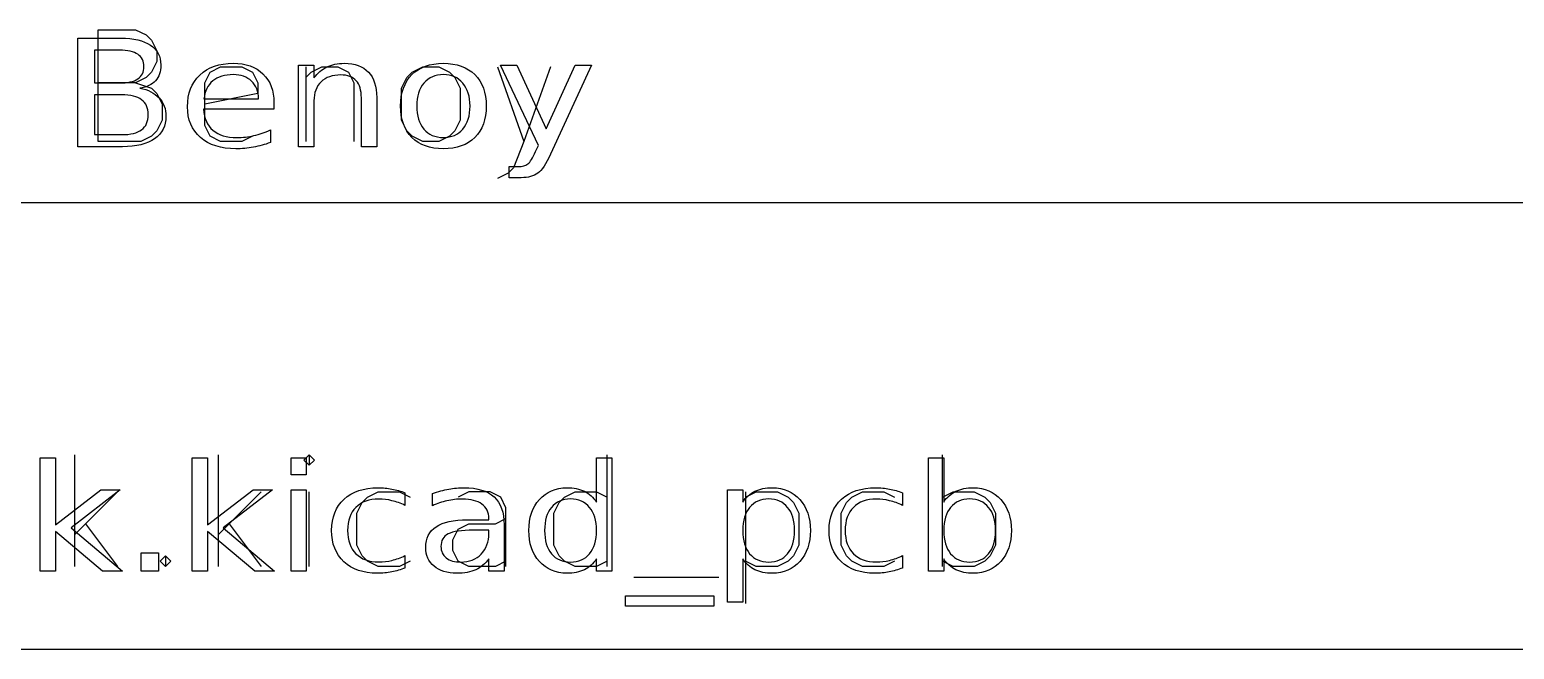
# Model space of a CAD drawing. Header units: millimetres. Extents: x 10 to 287, y 10 to 200.
# Drawn here: x 194.78 to 214.71, y 22.5 to 30.82 of the extents above; entities that cross this region are included whole.
import ezdxf

# ---------------------------------------------------------------- set-up
doc = ezdxf.new("R2010")
doc.units = ezdxf.units.MM
doc.layers.get('0').update_dxf_attribs({"linetype": 'CONTINUOUS'})

msp = doc.modelspace()

# ---------------------------------------------------------------- linework, layer by layer
at = {"color": 7}
for points in [[(196.02387, 29.24999), (195.42449, 29.24999), (195.42455, 30.70792)], [(195.42455, 30.70792), (196.00157, 30.70792)], [(196.1996, 30.1074), (196.4139, 30.036), (196.4853, 29.9645), (196.5567, 29.8217), (196.5567, 29.6074), (196.4853, 29.4645), (196.4139, 29.3931), (196.271, 29.3217), (195.6996, 29.3217), (195.6996, 30.8217), (196.1996, 30.8217), (196.3424, 30.7502), (196.4139, 30.6788), (196.4853, 30.536), (196.4853, 30.3931), (196.4139, 30.2502), (196.3424, 30.1788), (196.1996, 30.1074), (195.6996, 30.1074)], [(195.65043, 30.54581), (195.65043, 30.10635), (195.98479, 30.10635)], [(195.98479, 30.54581), (195.65043, 30.54581)], [(197.771, 29.3931), (197.6281, 29.3217), (197.3424, 29.3217), (197.1996, 29.3931), (197.1281, 29.536), (197.1281, 30.1074), (197.1996, 30.2502), (197.3424, 30.3217), (197.6281, 30.3217), (197.771, 30.2502), (197.8424, 30.1074), (197.8424, 29.9645), (197.1281, 29.8217)], [(198.59479, 29.86794), (198.59479, 29.24978), (198.38791, 29.24978), (198.38791, 30.34353), (198.59479, 30.34353), (198.59479, 30.17361)], [(198.4853, 30.3217), (198.4853, 29.3217)], [(198.4853, 30.1788), (198.5567, 30.2502), (198.6996, 30.3217), (198.9139, 30.3217), (199.0567, 30.2502), (199.1281, 30.1074), (199.1281, 29.3217)], [(201.0567, 30.3217), (201.4139, 29.3217)], [(201.771, 30.3217), (201.4139, 29.3217), (201.271, 28.9645), (201.1996, 28.8931), (201.0567, 28.8217)], [(201.57046, 29.1854), (201.60736, 29.2674), (201.10079, 30.34357), (201.31885, 30.34357), (201.71024, 29.4881), (202.10163, 30.34357), (202.31968, 30.34357), (201.7695, 29.14829)], [(195.65043, 29.9462), (195.65043, 29.41202), (196.01275, 29.41202)], [(196.01275, 29.94614), (195.65043, 29.9462)], [(197.11865, 29.89339), (197.85227, 29.8944)], [(199.43683, 29.91), (199.43683, 29.24985), (199.23107, 29.24985), (199.23107, 29.90414)], [(198.05803, 29.8417), (198.05803, 29.7538), (197.11199, 29.7538)], [(198.00994, 29.4755), (198.00994, 29.30558)], [(201.37812, 28.8338), (201.21373, 28.8338), (201.21373, 28.98419), (201.33451, 28.98419)], [(177.0022, 28.5), (285.0022, 28.5)], [(195.3866, 23.6139), (195.3866, 25.1139)], [(197.3152, 23.6139), (197.3152, 25.1139)], [(198.5295, 25.1139), (198.458, 25.0424), (198.5295, 24.971), (198.6009, 25.0424), (198.5295, 25.1139), (198.5295, 24.971)], [(202.5295, 23.6139), (202.5295, 25.1139)], [(207.0295, 23.6139), (207.0295, 25.1139)], [(202.38755, 24.4777), (202.38755, 25.06949), (202.59215, 25.06949), (202.59215, 23.54996), (202.38755, 23.54996), (202.38755, 23.71402)], [(207.04778, 23.71409), (207.04778, 23.55003), (206.84207, 23.55003), (206.84207, 25.06956), (207.04778, 25.06956), (207.04778, 24.4777)], [(195.958, 24.6139), (195.3866, 24.0424)], [(197.8866, 24.6139), (197.3152, 24.0424)], [(198.5295, 23.6139), (198.5295, 24.6139)], [(199.8866, 23.6853), (199.7437, 23.6139), (199.458, 23.6139), (199.3152, 23.6853), (199.2437, 23.7567), (199.1723, 23.8996), (199.1723, 24.3282), (199.2437, 24.471), (199.3152, 24.5424), (199.458, 24.6139), (199.7437, 24.6139), (199.8866, 24.5424)], [(199.81669, 24.60173), (199.81669, 24.43376)], [(200.18587, 24.42778), (200.18587, 24.5938)], [(201.1723, 23.6139), (201.1723, 24.3996), (201.1009, 24.5424), (200.958, 24.6139), (200.6723, 24.6139), (200.5295, 24.5424)], [(202.5295, 23.6853), (202.3866, 23.6139), (202.1009, 23.6139), (201.958, 23.6853), (201.8866, 23.7567), (201.8152, 23.8996), (201.8152, 24.3282), (201.8866, 24.471), (201.958, 24.5424), (202.1009, 24.6139), (202.3866, 24.6139), (202.5295, 24.5424)], [(204.35016, 23.71402), (204.35016, 23.13395), (204.14445, 23.13395), (204.14445, 24.64371), (204.35016, 24.64371), (204.35016, 24.4777)], [(204.3866, 24.6139), (204.3866, 23.1139)], [(204.3866, 24.5424), (204.5295, 24.6139), (204.8152, 24.6139), (204.958, 24.5424), (205.0295, 24.471), (205.1009, 24.3282), (205.1009, 23.8996), (205.0295, 23.7567), (204.958, 23.6853), (204.8152, 23.6139), (204.5295, 23.6139), (204.3866, 23.6853)], [(206.3866, 23.6853), (206.2437, 23.6139), (205.958, 23.6139), (205.8152, 23.6853), (205.7437, 23.7567), (205.6723, 23.8996), (205.6723, 24.3282), (205.7437, 24.471), (205.8152, 24.5424), (205.958, 24.6139), (206.2437, 24.6139), (206.3866, 24.5424)], [(206.49403, 24.60172), (206.49403, 24.43375)], [(207.0295, 24.5424), (207.1723, 24.6139), (207.458, 24.6139), (207.6009, 24.5424), (207.6723, 24.471), (207.7437, 24.3282), (207.7437, 23.8996), (207.6723, 23.7567), (207.6009, 23.6853), (207.458, 23.6139), (207.1723, 23.6139), (207.0295, 23.6853)], [(195.5295, 24.1853), (195.958, 23.6139)], [(197.458, 24.1853), (197.8866, 23.6139)], [(201.1723, 23.6853), (201.0295, 23.6139), (200.6723, 23.6139), (200.5295, 23.6853), (200.458, 23.8282), (200.458, 23.971), (200.5295, 24.1139), (200.6723, 24.1853), (201.0295, 24.1853), (201.1723, 24.2567)], [(200.65511, 24.24027), (200.942, 24.24027), (200.942, 24.25787)], [(201.1466, 24.17398), (201.1466, 23.54996), (200.942, 23.54996), (200.942, 23.71598)], [(201.14661, 24.1738), (201.1466, 24.17398)], [(200.94206, 24.05972), (200.94206, 24.09972), (200.73851, 24.09978)], [(196.6009, 23.7567), (196.6723, 23.6853), (196.6009, 23.6139), (196.5295, 23.6853), (196.6009, 23.7567), (196.6009, 23.6139)], [(199.81669, 23.75801), (199.81669, 23.59199)], [(206.49403, 23.758), (206.49403, 23.59198)], [(202.8866, 23.471), (204.0295, 23.471)], [(177.0022, 22.5), (285.0022, 22.5)]]:
    msp.add_lwpolyline(points, dxfattribs=at)
for points in [[(200.0567, 29.3217), (199.9139, 29.3931), (199.8424, 29.4645), (199.771, 29.6074), (199.771, 30.036), (199.8424, 30.1788), (199.9139, 30.2502), (200.0567, 30.3217), (200.271, 30.3217), (200.4139, 30.2502), (200.4853, 30.1788), (200.5567, 30.036), (200.5567, 29.6074), (200.4853, 29.4645), (200.4139, 29.3931), (200.271, 29.3217)], [(200.33255, 30.36997)], [(200.33257, 30.21762)], [(199.43683, 29.9099)], [(198.05803, 29.84169)], [(194.91849, 25.0695), (195.1242, 25.0695), (195.1242, 24.17204), (195.73467, 24.64372), (195.99598, 24.64372), (195.33548, 24.132), (196.02378, 23.54997), (195.75691, 23.54997), (195.1242, 24.08415), (195.1242, 23.54997), (194.91849, 23.54997)], [(196.96117, 25.0695), (197.16688, 25.0695), (197.16688, 24.17204), (197.77735, 24.64372), (198.03866, 24.64372), (197.37815, 24.132), (198.06646, 23.54997), (197.79959, 23.54997), (197.16688, 24.08415), (197.16688, 23.54997), (196.96117, 23.54997)], [(198.28774, 25.0695), (198.49234, 25.0695), (198.49234, 24.84196), (198.28774, 24.84196)], [(198.28774, 24.64372), (198.49234, 24.64372), (198.49234, 23.54997), (198.28774, 23.54997)], [(199.81669, 24.60173)], [(206.49403, 24.60172)], [(202.38755, 24.47763)], [(201.69035, 24.09586)], [(205.04625, 24.09586)], [(207.74387, 24.09586)], [(196.27397, 23.79802), (196.5086, 23.79802), (196.5086, 23.54997), (196.27397, 23.54997)], [(204.35016, 23.71409)], [(203.95986, 23.21793), (203.95986, 23.07828), (202.77673, 23.07828), (202.77673, 23.21793)]]:
    msp.add_lwpolyline(points, close=True, dxfattribs=at)
for points in [[(196.00157, 30.70792), (196.173777, 30.70792), (196.306473, 30.676687), (196.39966, 30.61422)], [(196.23081, 30.49111), (196.177143, 30.527577), (196.095137, 30.54581), (195.98479, 30.54581)], [(196.31241, 30.32607), (196.31241, 30.399637), (196.28521, 30.45465), (196.23081, 30.49111)], [(196.39966, 30.61422), (196.492847, 30.551753), (196.53944, 30.462883), (196.53944, 30.34761)], [(196.23081, 30.16005), (196.28521, 30.196517), (196.31241, 30.251857), (196.31241, 30.32607)], [(196.53944, 30.34761), (196.53944, 30.258423), (196.515573, 30.18746), (196.46784, 30.13472)], [(197.06279, 30.21181), (197.173863, 30.317283), (197.323333, 30.37002), (197.5112, 30.37002)], [(197.5112, 30.37002), (197.679687, 30.37002), (197.81276, 30.322493), (197.91042, 30.22744)], [(198.59479, 30.17361), (198.64399, 30.239343), (198.701767, 30.288497), (198.76812, 30.32107)], [(198.76812, 30.32107), (198.835213, 30.353603), (198.912373, 30.36987), (198.9996, 30.36987)], [(198.9996, 30.36987), (199.14348, 30.36987), (199.252323, 30.330807), (199.32613, 30.25268)], [(199.90985, 30.21762), (200.011983, 30.319187), (200.152883, 30.36997), (200.33255, 30.36997)], [(200.33255, 30.36997), (200.51147, 30.36997), (200.651997, 30.319187), (200.75413, 30.21762)], [(195.98479, 30.10635), (196.095123, 30.10635), (196.17713, 30.12425), (196.23081, 30.16005)], [(196.46784, 30.13472), (196.420107, 30.081987), (196.350027, 30.04912), (196.2576, 30.03612)], [(196.89728, 29.78603), (196.89728, 29.96507), (196.95245, 30.106997), (197.06279, 30.21181)], [(197.23718, 30.13265), (197.168593, 30.075983), (197.129083, 29.99623), (197.11865, 29.89339)], [(197.51339, 30.21765), (197.398583, 30.21765), (197.306513, 30.189317), (197.23718, 30.13265)], [(197.75717, 30.12975), (197.696037, 30.18835), (197.614777, 30.21765), (197.51339, 30.21765)], [(197.85227, 29.8944), (197.850937, 29.992707), (197.819237, 30.071157), (197.75717, 30.12975)], [(197.91042, 30.22744), (198.008827, 30.13304), (198.05803, 30.004457), (198.05803, 29.84169)], [(198.69099, 30.12087), (198.626857, 30.059003), (198.59479, 29.974693), (198.59479, 29.86794)], [(198.95378, 30.21367), (198.8427, 30.21367), (198.755103, 30.182737), (198.69099, 30.12087)], [(199.16177, 30.13657), (199.11557, 30.18797), (199.04624, 30.21367), (198.95378, 30.21367)], [(199.23107, 29.90414), (199.23107, 30.00766), (199.20797, 30.085137), (199.16177, 30.13657)], [(199.32613, 30.25268), (199.39993, 30.175207), (199.43683, 30.060947), (199.43683, 29.9099)], [(199.75777, 29.79575), (199.75777, 29.975437), (199.808463, 30.11606), (199.90985, 30.21762)], [(200.07088, 30.10434), (200.006747, 30.029473), (199.97468, 29.92661), (199.97468, 29.79575)], [(200.33255, 30.21762), (200.222217, 30.21762), (200.134993, 30.17986), (200.07088, 30.10434)], [(200.59312, 30.10336), (200.528987, 30.179533), (200.442137, 30.21762), (200.33257, 30.21762)], [(200.68932, 29.79575), (200.68932, 29.925303), (200.657253, 30.02784), (200.59312, 30.10336)], [(200.75413, 30.21762), (200.856263, 30.11606), (200.90733, 29.975437), (200.90733, 29.79575)], [(196.28225, 29.88074), (196.224117, 29.92434), (196.134283, 29.94614), (196.01275, 29.94614)], [(196.2576, 30.03612), (196.36868, 30.01532), (196.454787, 29.9717), (196.51592, 29.90526)], [(196.51592, 29.90526), (196.577787, 29.839527), (196.60872, 29.75717), (196.60872, 29.65819)], [(196.37055, 29.67957), (196.37055, 29.77071), (196.341117, 29.837767), (196.28225, 29.88074)], [(197.07173, 29.37392), (196.95543, 29.475487), (196.89728, 29.612857), (196.89728, 29.78603)], [(197.11199, 29.7538), (197.120923, 29.630107), (197.163417, 29.535707), (197.23947, 29.4706)], [(199.90985, 29.37387), (199.808463, 29.476083), (199.75777, 29.61671), (199.75777, 29.79575)], [(199.97468, 29.79575), (199.97468, 29.66489), (200.00638, 29.5617), (200.06978, 29.48618)], [(200.59312, 29.48715), (200.657253, 29.56267), (200.68932, 29.665537), (200.68932, 29.79575)], [(200.90733, 29.79575), (200.90733, 29.61671), (200.856263, 29.476083), (200.75413, 29.37387)], [(196.28225, 29.47742), (196.341117, 29.521687), (196.37055, 29.58907), (196.37055, 29.67957)], [(196.60872, 29.65819), (196.60872, 29.527983), (196.558023, 29.427397), (196.45663, 29.35643)], [(196.01275, 29.41202), (196.134263, 29.41202), (196.224097, 29.43382), (196.28225, 29.47742)], [(196.45663, 29.35643), (196.355243, 29.28547), (196.21099, 29.24999), (196.02387, 29.24999)], [(197.54699, 29.22158), (197.347197, 29.22158), (197.188777, 29.27236), (197.07173, 29.37392)], [(197.23947, 29.4706), (197.316257, 29.406133), (197.422863, 29.3739), (197.55929, 29.3739)], [(197.55929, 29.3739), (197.63831, 29.3739), (197.714723, 29.382367), (197.78853, 29.3993)], [(198.00994, 29.30558), (197.93614, 29.278247), (197.860473, 29.257413), (197.78294, 29.24308)], [(197.78853, 29.3993), (197.863083, 29.416233), (197.936887, 29.441633), (198.00994, 29.4755)], [(200.33255, 29.22153), (200.152883, 29.22153), (200.011983, 29.27231), (199.90985, 29.37387)], [(200.06978, 29.48618), (200.133913, 29.411307), (200.22151, 29.37387), (200.33257, 29.37387)], [(200.75413, 29.37387), (200.651997, 29.27231), (200.51147, 29.22153), (200.33255, 29.22153)], [(200.33257, 29.37387), (200.442157, 29.37387), (200.529007, 29.41163), (200.59312, 29.48715)], [(197.78294, 29.24308), (197.705407, 29.228747), (197.626757, 29.22158), (197.54699, 29.22158)], [(201.46646, 29.01939), (201.497793, 29.042857), (201.53246, 29.098193), (201.57046, 29.1854)], [(201.7695, 29.14829), (201.711367, 29.018077), (201.65471, 28.933113), (201.59953, 28.8934)], [(201.33451, 28.98419), (201.391177, 28.98419), (201.43516, 28.995923), (201.46646, 29.01939)], [(201.59953, 28.8934), (201.544397, 28.853667), (201.470593, 28.8338), (201.37812, 28.8338)], [(198.83149, 24.09591), (198.83149, 24.274297), (198.887087, 24.414597), (198.99828, 24.51681)], [(198.99828, 24.51681), (199.11022, 24.619023), (199.2633, 24.67013), (199.45752, 24.67013)], [(199.46642, 24.51776), (199.333727, 24.51776), (199.230683, 24.480653), (199.15729, 24.40644)], [(199.45752, 24.67013), (199.52052, 24.67013), (199.58205, 24.664263), (199.64211, 24.65253)], [(199.64211, 24.49626), (199.58431, 24.510593), (199.525747, 24.51776), (199.46642, 24.51776)], [(199.64211, 24.65253), (199.702177, 24.641463), (199.76037, 24.62453), (199.81669, 24.60173)], [(200.18587, 24.5938), (200.260743, 24.6192), (200.333393, 24.638067), (200.40382, 24.6504)], [(200.5884, 24.51768), (200.517233, 24.51768), (200.44792, 24.51018), (200.38046, 24.49518)], [(200.40382, 24.6504), (200.47424, 24.6634), (200.54281, 24.6699), (200.60953, 24.6699)], [(200.8486, 24.44928), (200.787067, 24.49488), (200.700333, 24.51768), (200.5884, 24.51768)], [(200.60953, 24.6699), (200.78967, 24.6699), (200.924217, 24.628883), (201.01317, 24.54685)], [(201.01317, 24.54685), (201.10213, 24.464817), (201.14661, 24.340467), (201.14661, 24.1738)], [(201.47907, 24.09584), (201.47907, 24.267713), (201.526143, 24.406387), (201.62029, 24.51186)], [(201.62029, 24.51186), (201.715177, 24.617327), (201.837863, 24.67006), (201.98835, 24.67006)], [(202.0384, 24.51969), (201.930167, 24.51969), (201.844917, 24.48193), (201.78265, 24.40641)], [(201.98835, 24.67006), (202.080277, 24.67006), (202.158857, 24.654093), (202.22409, 24.62216)], [(202.29415, 24.40641), (202.231883, 24.48193), (202.146633, 24.51969), (202.0384, 24.51969)], [(202.22409, 24.62216), (202.29009, 24.590893), (202.344577, 24.542717), (202.38755, 24.47763)], [(204.35016, 24.4777), (204.39316, 24.542767), (204.447277, 24.590943), (204.51251, 24.62223)], [(204.69821, 24.51969), (204.589977, 24.51969), (204.504727, 24.48193), (204.44246, 24.40641)], [(204.51251, 24.62223), (204.57851, 24.654163), (204.65709, 24.67013), (204.74825, 24.67013)], [(204.95285, 24.40641), (204.891317, 24.48193), (204.806437, 24.51969), (204.69821, 24.51969)], [(204.74825, 24.67013), (204.899477, 24.67013), (205.02216, 24.617397), (205.1163, 24.51193)], [(205.1163, 24.51193), (205.211193, 24.406457), (205.25864, 24.267783), (205.25864, 24.09591)], [(205.50883, 24.0959), (205.50883, 24.274287), (205.564427, 24.414587), (205.67562, 24.5168)], [(205.67562, 24.5168), (205.78756, 24.619013), (205.94064, 24.67012), (206.13486, 24.67012)], [(206.14376, 24.51775), (206.011067, 24.51775), (205.908023, 24.480643), (205.83463, 24.40643)], [(206.13486, 24.67012), (206.19786, 24.67012), (206.25939, 24.664253), (206.31945, 24.65252)], [(206.31945, 24.49625), (206.26165, 24.510583), (206.203087, 24.51775), (206.14376, 24.51775)], [(206.31945, 24.65252), (206.379517, 24.641453), (206.43771, 24.62452), (206.49403, 24.60172)], [(207.04778, 24.4777), (207.09078, 24.542767), (207.144897, 24.590943), (207.21013, 24.62223)], [(207.39583, 24.51969), (207.287597, 24.51969), (207.202347, 24.48193), (207.14008, 24.40641)], [(207.21013, 24.62223), (207.27613, 24.654163), (207.35471, 24.67013), (207.44587, 24.67013)], [(207.65047, 24.40641), (207.588937, 24.48193), (207.504057, 24.51969), (207.39583, 24.51969)], [(207.44587, 24.67013), (207.597097, 24.67013), (207.719783, 24.617397), (207.81393, 24.51193)], [(207.81393, 24.51193), (207.908817, 24.406457), (207.95626, 24.267783), (207.95626, 24.09591)], [(199.15729, 24.40644), (199.083903, 24.332867), (199.04721, 24.22935), (199.04721, 24.09589)], [(199.81669, 24.43376), (199.75889, 24.46176), (199.700697, 24.482593), (199.64211, 24.49626)], [(200.38046, 24.49518), (200.313007, 24.48018), (200.248143, 24.457713), (200.18587, 24.42778)], [(200.942, 24.25787), (200.942, 24.34055), (200.910867, 24.404353), (200.8486, 24.44928)], [(201.78265, 24.40641), (201.721117, 24.331537), (201.69035, 24.22802), (201.69035, 24.09586)], [(202.38755, 24.09586), (202.38755, 24.22802), (202.356417, 24.331537), (202.29415, 24.40641)], [(204.44246, 24.40641), (204.380927, 24.331537), (204.35016, 24.22802), (204.35016, 24.09586)], [(205.04625, 24.09586), (205.04625, 24.22802), (205.015117, 24.331537), (204.95285, 24.40641)], [(205.83463, 24.40643), (205.761243, 24.332857), (205.72455, 24.22934), (205.72455, 24.09588)], [(206.49403, 24.43375), (206.43623, 24.46175), (206.378037, 24.482583), (206.31945, 24.49625)], [(207.14008, 24.40641), (207.078547, 24.331537), (207.04778, 24.22802), (207.04778, 24.09586)], [(207.74387, 24.09586), (207.74387, 24.22802), (207.712737, 24.331537), (207.65047, 24.40641)], [(200.09468, 23.86825), (200.09468, 23.991297), (200.141383, 24.08407), (200.23479, 24.14657)], [(200.23479, 24.14657), (200.328937, 24.209037), (200.469043, 24.24027), (200.65511, 24.24027)], [(198.99717, 23.67696), (198.886717, 23.78048), (198.83149, 23.92013), (198.83149, 24.09591)], [(199.04721, 24.09589), (199.04721, 23.962423), (199.083903, 23.858583), (199.15729, 23.78437)], [(200.39491, 24.04998), (200.331177, 24.01678), (200.29931, 23.96014), (200.29931, 23.88006)], [(200.73851, 24.09978), (200.573197, 24.09978), (200.458663, 24.08318), (200.39491, 24.04998)], [(200.83864, 23.77749), (200.907587, 23.848457), (200.94206, 23.942533), (200.94206, 24.05972)], [(201.62029, 23.67982), (201.526143, 23.785293), (201.47907, 23.923967), (201.47907, 24.09584)], [(201.69035, 24.09586), (201.69035, 23.9637), (201.721117, 23.85986), (201.78265, 23.78434)], [(202.29415, 23.78434), (202.356417, 23.85986), (202.38755, 23.9637), (202.38755, 24.09586)], [(204.35016, 24.09586), (204.35016, 23.9637), (204.380927, 23.85986), (204.44246, 23.78434)], [(204.95285, 23.78434), (205.015117, 23.85986), (205.04625, 23.9637), (205.04625, 24.09586)], [(205.25864, 24.09591), (205.25864, 23.924037), (205.211193, 23.785363), (205.1163, 23.67989)], [(205.67451, 23.67695), (205.564057, 23.78047), (205.50883, 23.92012), (205.50883, 24.0959)], [(205.72455, 24.09588), (205.72455, 23.962413), (205.761243, 23.858573), (205.83463, 23.78436)], [(207.04778, 24.09586), (207.04778, 23.9637), (207.078547, 23.85986), (207.14008, 23.78434)], [(207.65047, 23.78434), (207.712737, 23.85986), (207.74387, 23.9637), (207.74387, 24.09586)], [(207.95626, 24.09591), (207.95626, 23.924037), (207.908817, 23.785363), (207.81393, 23.67989)], [(199.15729, 23.78437), (199.230683, 23.710797), (199.333727, 23.67401), (199.46642, 23.67401)], [(199.64211, 23.69451), (199.70071, 23.708843), (199.758903, 23.73001), (199.81669, 23.75801)], [(200.20699, 23.61532), (200.132117, 23.678453), (200.09468, 23.762763), (200.09468, 23.86825)], [(200.29931, 23.88006), (200.29931, 23.81626), (200.323043, 23.76548), (200.37051, 23.72772)], [(200.37051, 23.72772), (200.41871, 23.690587), (200.483943, 23.67202), (200.56621, 23.67202)], [(200.56621, 23.67202), (200.67963, 23.67202), (200.77044, 23.707177), (200.83864, 23.77749)], [(200.942, 23.71598), (200.895267, 23.64958), (200.837073, 23.600427), (200.76742, 23.56852)], [(201.78265, 23.78434), (201.844917, 23.709467), (201.930167, 23.67203), (202.0384, 23.67203)], [(202.0384, 23.67203), (202.146633, 23.67203), (202.231883, 23.709467), (202.29415, 23.78434)], [(202.38755, 23.71402), (202.34455, 23.648887), (202.290063, 23.600387), (202.22409, 23.56852)], [(204.51251, 23.56859), (204.44731, 23.600457), (204.393193, 23.648957), (204.35016, 23.71409)], [(204.44246, 23.78434), (204.504727, 23.709467), (204.589977, 23.67203), (204.69821, 23.67203)], [(204.69821, 23.67203), (204.806437, 23.67203), (204.891317, 23.709467), (204.95285, 23.78434)], [(205.83463, 23.78436), (205.908023, 23.710787), (206.011067, 23.674), (206.14376, 23.674)], [(206.31945, 23.6945), (206.377983, 23.708833), (206.436177, 23.73), (206.49403, 23.758)], [(207.21013, 23.56859), (207.14493, 23.600457), (207.090813, 23.648957), (207.04778, 23.71409)], [(207.14008, 23.78434), (207.202347, 23.709467), (207.287597, 23.67203), (207.39583, 23.67203)], [(207.39583, 23.67203), (207.504063, 23.67203), (207.588943, 23.709467), (207.65047, 23.78434)], [(199.44418, 23.52169), (199.256627, 23.52169), (199.107623, 23.573447), (198.99717, 23.67696)], [(199.63877, 23.53929), (199.57797, 23.527557), (199.513107, 23.52169), (199.44418, 23.52169)], [(199.46642, 23.67401), (199.525753, 23.67401), (199.584317, 23.680843), (199.64211, 23.69451)], [(199.81669, 23.59199), (199.759623, 23.56859), (199.700317, 23.551023), (199.63877, 23.53929)], [(200.51167, 23.52162), (200.384163, 23.52162), (200.282603, 23.552853), (200.20699, 23.61532)], [(200.76742, 23.56852), (200.697733, 23.537253), (200.612483, 23.52162), (200.51167, 23.52162)], [(201.98835, 23.52162), (201.837863, 23.52162), (201.715177, 23.574353), (201.62029, 23.67982)], [(202.22409, 23.56852), (202.15889, 23.537253), (202.08031, 23.52162), (201.98835, 23.52162)], [(204.74825, 23.52169), (204.657063, 23.52169), (204.578483, 23.537323), (204.51251, 23.56859)], [(205.1163, 23.67989), (205.02216, 23.574423), (204.899477, 23.52169), (204.74825, 23.52169)], [(206.12152, 23.52168), (205.933967, 23.52168), (205.784963, 23.573437), (205.67451, 23.67695)], [(206.31611, 23.53928), (206.25531, 23.527547), (206.190447, 23.52168), (206.12152, 23.52168)], [(206.14376, 23.674), (206.203093, 23.674), (206.261657, 23.680833), (206.31945, 23.6945)], [(206.49403, 23.59198), (206.436963, 23.56858), (206.377657, 23.551013), (206.31611, 23.53928)], [(207.44587, 23.52169), (207.35469, 23.52169), (207.27611, 23.537323), (207.21013, 23.56859)], [(207.81393, 23.67989), (207.719783, 23.574423), (207.597097, 23.52169), (207.44587, 23.52169)]]:
    msp.add_open_spline(points, degree=3, dxfattribs=at)

doc.saveas('drawing.dxf')
